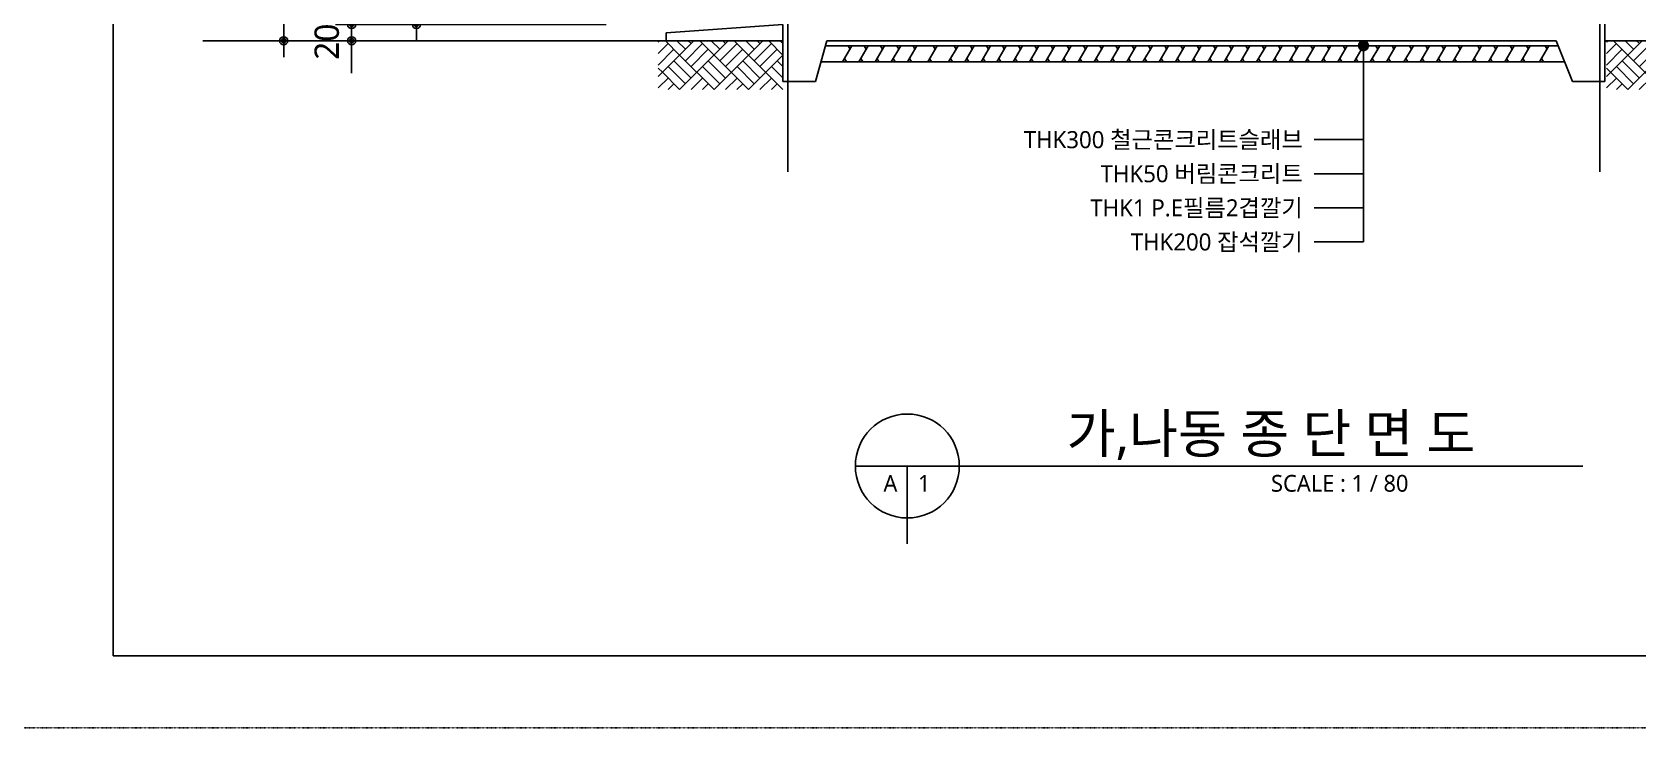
# Model space of a CAD drawing. Header units: millimetres. Extents: x 152133 to 471560, y 87068 to 132353.
# Drawn here: x 216614 to 236393, y 108018 to 116588 of the extents above; entities that cross this region are included whole.
import ezdxf
from ezdxf.enums import TextEntityAlignment as Align

# ---------------------------------------------------------------- set-up
doc = ezdxf.new("R2010")
doc.units = ezdxf.units.MM
doc.linetypes.add('CEN', pattern=[62, 60, -1, 0, -1])
doc.linetypes.add('DIVIDE2', pattern=[15.875, 6.35, -3.175, 0, -3.175, 0, -3.175])
for name, color, linetype in [('6FIN', 6, 'Continuous'), ('AS-PATT', 8, 'Continuous'), ('AZ-DIML', 7, 'Continuous'), ('AZ-PATT', 8, 'Continuous'), ('CEN', 1, 'CEN'), ('COL', 2, 'Continuous'), ('DIM', 7, 'Continuous'), ('JON', 4, 'DIVIDE2'), ('RXANNOT', 6, 'Continuous'), ('RXLEADER', 7, 'Continuous'), ('TIT', 2, 'Continuous'), ('폼', 7, 'Continuous')]:
    doc.layers.add(name, color=color, linetype=linetype)
doc.styles.add('돋움체', font='')
doc.styles.add('맑은고딕', font='malgun.ttf')
doc.styles.get('돋움체').set_extended_font_data('DotumChe')
doc.dimstyles.new('100', dxfattribs={"dimscale": 100, "dimtxt": 3, "dimasz": 2, "dimexe": 2, "dimexo": 5, "dimgap": 1.5, "dimtad": 1, "dimdec": 0, "dimzin": 1, "dimdsep": 46, "dimlunit": 6, "dimtxsty": '돋움체', "dimblk1": 'Z_DOT', "dimblk2": 'Z_DOT', "dimsah": 1, "dimcen": 2, "dimclrt": 3, "dimadec": 0, "dimazin": 0, "dimtfac": 1, "dimtdec": 0, "dimtix": 1, "dimtmove": 2, "dimatfit": 3, "dimldrblk": 'Z_DOT', "dimfxl": 1, "dimtolj": 1, "dimtzin": 1, "dimarcsym": 0})

# ---------------------------------------------------------------- blocks, each defined once
blk = doc.blocks.new('Z_DOT')
at = {"layer": 'DIM', "color": 0}
for p, q in [((0, -1), (0, 1)), ((-1, 0), (1, 0))]:
    blk.add_line(p, q, dxfattribs=at)
for radius in [0.25, 0.125]:
    blk.add_circle((0, 0), radius, dxfattribs=at)
blk = doc.blocks.new('*D53')
at = {"layer": 'AZ-DIML', "color": 0, "lineweight": -2, "transparency": 16777216}
for p, q in [((223686, 122681), (220350, 122681)), ((220550, 122481), (220550, 116881)), ((223686, 116681), (220350, 116681))]:
    blk.add_line(p, q, dxfattribs=at)
at = {"layer": 'Defpoints', "color": 0, "transparency": 16777216}
for p in [(224186, 122681), (220550, 116681), (224186, 116681)]:
    blk.add_point(p, dxfattribs=at)
at = {"layer": 'AZ-DIML', "color": 0, "linetype": 'ByBlock', "lineweight": -2, "transparency": 16777216, "xscale": 200, "yscale": 200, "zscale": 200}
for p, rotation in [((220550, 122681), 90), ((220550, 116681), 270)]:
    blk.add_blockref('Z_DOT', p, dxfattribs=dict(at, rotation=rotation))
at = {"layer": 'AZ-DIML', "color": 3, "transparency": 16777216, "insert": (220220, 119681), "char_height": 300, "attachment_point": 5, "rotation": 90, "style": '맑은고딕'}
blk.add_mtext('\\A1;6,000', dxfattribs=at)
blk = doc.blocks.new('*D54')
at = {"layer": 'AZ-DIML', "color": 0, "lineweight": -2, "transparency": 16777216}
for p, q in [((220550, 116881), (220550, 117081)), ((223686, 116681), (220350, 116681)), ((220550, 116681), (220550, 116481)), ((223807, 116481), (220350, 116481)), ((220550, 116281), (220550, 116081))]:
    blk.add_line(p, q, dxfattribs=at)
at = {"layer": 'Defpoints', "color": 0, "transparency": 16777216}
for p in [(224186, 116681), (220550, 116481), (224307, 116481)]:
    blk.add_point(p, dxfattribs=at)
at = {"layer": 'AZ-DIML', "color": 0, "linetype": 'ByBlock', "lineweight": -2, "transparency": 16777216, "xscale": 200, "yscale": 200, "zscale": 200}
for p, rotation in [((220550, 116681), 270), ((220550, 116481), 90)]:
    blk.add_blockref('Z_DOT', p, dxfattribs=dict(at, rotation=rotation))
at = {"layer": 'AZ-DIML', "color": 3, "transparency": 16777216, "insert": (220245, 116581), "char_height": 300, "attachment_point": 5, "rotation": 90, "style": '맑은고딕'}
blk.add_mtext('\\A1;200', dxfattribs=at)
blk = doc.blocks.new('*D55')
at = {"layer": 'AZ-DIML', "color": 0, "lineweight": -2, "transparency": 16777216}
for p, q in [((223686, 124181), (219513, 124181)), ((219713, 123981), (219713, 116681)), ((224384, 116481), (219513, 116481))]:
    blk.add_line(p, q, dxfattribs=at)
at = {"layer": 'Defpoints', "color": 0, "transparency": 16777216}
for p in [(224186, 124181), (219713, 116481), (224884, 116481)]:
    blk.add_point(p, dxfattribs=at)
at = {"layer": 'AZ-DIML', "color": 0, "linetype": 'ByBlock', "lineweight": -2, "transparency": 16777216, "xscale": 200, "yscale": 200, "zscale": 200}
for p, rotation in [((219713, 124181), 90), ((219713, 116481), 270)]:
    blk.add_blockref('Z_DOT', p, dxfattribs=dict(at, rotation=rotation))
at = {"layer": 'AZ-DIML', "color": 3, "transparency": 16777216, "insert": (219383, 120331), "char_height": 300, "attachment_point": 5, "rotation": 90, "style": '맑은고딕'}
blk.add_mtext('\\A1;7,700', dxfattribs=at)
blk = doc.blocks.new('*D68')
at = {"layer": 'AZ-DIML', "color": 0, "lineweight": -2, "transparency": 16777216}
for p, q in [((223687, 120681), (221148, 120681)), ((221348, 120481), (221348, 116881)), ((222989, 116681), (221148, 116681))]:
    blk.add_line(p, q, dxfattribs=at)
at = {"layer": 'Defpoints', "color": 0, "transparency": 16777216}
for p in [(224187, 120681), (221348, 116681), (223489, 116681)]:
    blk.add_point(p, dxfattribs=at)
at = {"layer": 'AZ-DIML', "color": 0, "linetype": 'ByBlock', "lineweight": -2, "transparency": 16777216, "xscale": 200, "yscale": 200, "zscale": 200}
for p, rotation in [((221348, 120681), 90), ((221348, 116681), 270)]:
    blk.add_blockref('Z_DOT', p, dxfattribs=dict(at, rotation=rotation))
at = {"layer": 'AZ-DIML', "color": 3, "transparency": 16777216, "insert": (221017, 118681), "char_height": 300, "attachment_point": 5, "rotation": 90, "style": '맑은고딕'}
blk.add_mtext('\\A1;4,000', dxfattribs=at)

msp = doc.modelspace()

# ---------------------------------------------------------------- hatches: boundary and pattern name
at = {"layer": 'AZ-PATT'}
h = msp.add_hatch(dxfattribs=at)
h.set_pattern_fill('TILE02', color=256, angle=45, style=0)
h.set_pattern_definition([(45, (225862.1, 115880.53), (-212.13, 212.13), [600, 0]), (45, (225579.25, 116163.37), (0, 424.264), [300, -300]), (45, (225508.54, 116234.08), (0, 424.264), [300, -300]), (135, (225862.1, 115880.53), (-212.13, -212.13), [600, 0]), (135, (225932.8, 115951.24), (-424.264, 3e-14), [300, -300]), (135, (226003.5, 116021.95), (-424.264, 3e-14), [300, -300])])
h.paths.add_polyline_path([(225862.1, 115880.5), (224325.2, 115880.5), (224325.2, 116480.5), (225862.1, 116480.5)])
h = msp.add_hatch(dxfattribs=at)
h.set_pattern_fill('TILE02', color=256, angle=45, style=0)
h.set_pattern_definition([(45, (237542.18, 115880.53), (-212.13, 212.13), [600, 0]), (45, (237259.34, 116163.37), (0, 424.264), [300, -300]), (45, (237188.63, 116234.08), (0, 424.264), [300, -300]), (135, (237542.18, 115880.53), (-212.13, -212.13), [600, 0]), (135, (237612.9, 115951.24), (-424.264, 3e-14), [300, -300]), (135, (237683.6, 116021.95), (-424.264, 3e-14), [300, -300])])
h.paths.add_polyline_path([(237542.2, 115880.5), (236005.3, 115880.5), (236005.3, 116480.5), (237542.2, 116480.5)])

# ---------------------------------------------------------------- linework, layer by layer
at = {"layer": '6FIN', "color": 8}
for p, q in [((226387.8, 116420.5), (235411.1, 116420.5)), ((226330.7, 116220.5), (235491.1, 116220.5))]:
    msp.add_line(p, q, dxfattribs=at)
at = {"layer": 'AS-PATT'}
for p, q in [((226597.3, 116220.5), (226712.8, 116420.5)), ((226664.8, 116420.5), (226688.8, 116379)), ((226797.3, 116220.5), (226912.8, 116420.5)), ((226864.8, 116420.5), (226888.8, 116379)), ((226997.3, 116220.5), (227112.8, 116420.5)), ((227064.8, 116420.5), (227088.8, 116379)), ((227197.3, 116220.5), (227312.8, 116420.5)), ((227264.8, 116420.5), (227288.8, 116379)), ((227397.3, 116220.5), (227512.8, 116420.5)), ((227464.8, 116420.5), (227488.8, 116379)), ((227645.6, 116220.5), (227761.1, 116420.5)), ((227713.1, 116420.5), (227737.1, 116379)), ((227903.4, 116220.5), (228018.9, 116420.5)), ((227970.9, 116420.5), (227994.9, 116379)), ((228103.4, 116220.5), (228218.9, 116420.5)), ((228170.9, 116420.5), (228194.9, 116379)), ((228303.4, 116220.5), (228418.9, 116420.5)), ((228370.9, 116420.5), (228394.9, 116379)), ((228497.9, 116220.5), (228613.3, 116420.5)), ((228565.3, 116420.5), (228589.3, 116379)), ((228697.9, 116220.5), (228813.3, 116420.5)), ((228765.3, 116420.5), (228789.3, 116379)), ((228897.9, 116220.5), (229013.3, 116420.5)), ((228965.3, 116420.5), (228989.3, 116379)), ((229097.3, 116220.5), (229212.8, 116420.5)), ((229164.8, 116420.5), (229188.8, 116379)), ((229297.3, 116220.5), (229412.8, 116420.5)), ((229364.8, 116420.5), (229388.8, 116379)), ((229497.3, 116220.5), (229612.8, 116420.5)), ((229564.8, 116420.5), (229588.8, 116379)), ((229697.3, 116220.5), (229812.8, 116420.5)), ((229764.8, 116420.5), (229788.8, 116379)), ((229897.3, 116220.5), (230012.8, 116420.5)), ((229964.8, 116420.5), (229988.8, 116379)), ((230097.3, 116220.5), (230212.8, 116420.5)), ((230164.8, 116420.5), (230188.8, 116379)), ((230297.3, 116220.5), (230412.8, 116420.5)), ((230364.8, 116420.5), (230388.8, 116379)), ((230497.3, 116220.5), (230612.8, 116420.5)), ((230564.8, 116420.5), (230588.8, 116379)), ((230697.3, 116220.5), (230812.8, 116420.5)), ((230764.8, 116420.5), (230788.8, 116379)), ((230897.3, 116220.5), (231012.8, 116420.5)), ((230964.8, 116420.5), (230988.8, 116379)), ((231097.3, 116220.5), (231212.8, 116420.5)), ((231164.8, 116420.5), (231188.8, 116379)), ((231297.3, 116220.5), (231412.8, 116420.5)), ((231364.8, 116420.5), (231388.8, 116379)), ((231497.3, 116220.5), (231612.8, 116420.5)), ((231564.8, 116420.5), (231588.8, 116379)), ((231697.3, 116220.5), (231812.8, 116420.5)), ((231764.8, 116420.5), (231788.8, 116379)), ((231897.3, 116220.5), (232012.8, 116420.5)), ((231964.8, 116420.5), (231988.8, 116379)), ((232097.3, 116220.5), (232212.8, 116420.5)), ((232164.8, 116420.5), (232188.8, 116379)), ((232297.3, 116220.5), (232412.8, 116420.5)), ((232364.8, 116420.5), (232388.8, 116379)), ((232497.3, 116220.5), (232612.8, 116420.5)), ((232564.8, 116420.5), (232588.8, 116379)), ((232697.3, 116220.5), (232812.8, 116420.5)), ((232764.8, 116420.5), (232788.8, 116379)), ((232897.3, 116220.5), (233012.8, 116420.5)), ((232964.8, 116420.5), (232988.8, 116379)), ((233097.3, 116220.5), (233212.8, 116420.5)), ((233164.8, 116420.5), (233188.8, 116379)), ((233297.3, 116220.5), (233412.8, 116420.5)), ((233364.8, 116420.5), (233388.8, 116379)), ((233512, 116220.5), (233627.4, 116420.5)), ((233579.4, 116420.5), (233603.4, 116379)), ((233712, 116220.5), (233827.4, 116420.5)), ((233779.4, 116420.5), (233803.4, 116379)), ((233912, 116220.5), (234027.4, 116420.5)), ((233979.4, 116420.5), (234003.4, 116379)), ((234112, 116220.5), (234227.4, 116420.5)), ((234179.4, 116420.5), (234203.4, 116379)), ((234352.2, 116220.5), (234467.7, 116420.5)), ((234419.7, 116420.5), (234443.7, 116379)), ((234552.2, 116220.5), (234667.7, 116420.5)), ((234619.7, 116420.5), (234643.7, 116379)), ((234752.2, 116220.5), (234867.7, 116420.5)), ((234819.7, 116420.5), (234843.7, 116379)), ((234952.2, 116220.5), (235067.7, 116420.5)), ((235019.7, 116420.5), (235043.7, 116379)), ((235182.2, 116220.5), (235297.7, 116420.5)), ((235249.7, 116420.5), (235273.7, 116379)), ((226645.3, 116220.5), (226621.3, 116262.1)), ((226845.3, 116220.5), (226821.3, 116262.1)), ((227045.3, 116220.5), (227021.3, 116262.1)), ((227245.3, 116220.5), (227221.3, 116262.1)), ((227445.3, 116220.5), (227421.3, 116262.1)), ((227693.6, 116220.5), (227669.6, 116262.1)), ((227951.4, 116220.5), (227927.4, 116262.1)), ((228151.4, 116220.5), (228127.4, 116262.1)), ((228351.4, 116220.5), (228327.4, 116262.1)), ((228545.9, 116220.5), (228521.9, 116262.1)), ((228745.9, 116220.5), (228721.9, 116262.1)), ((228945.9, 116220.5), (228921.9, 116262.1)), ((229145.3, 116220.5), (229121.3, 116262.1)), ((229345.3, 116220.5), (229321.3, 116262.1)), ((229545.3, 116220.5), (229521.3, 116262.1)), ((229745.3, 116220.5), (229721.3, 116262.1)), ((229945.3, 116220.5), (229921.3, 116262.1)), ((230145.3, 116220.5), (230121.3, 116262.1)), ((230345.3, 116220.5), (230321.3, 116262.1)), ((230545.3, 116220.5), (230521.3, 116262.1)), ((230745.3, 116220.5), (230721.3, 116262.1)), ((230945.3, 116220.5), (230921.3, 116262.1)), ((231145.3, 116220.5), (231121.3, 116262.1)), ((231345.3, 116220.5), (231321.3, 116262.1)), ((231545.3, 116220.5), (231521.3, 116262.1)), ((231745.3, 116220.5), (231721.3, 116262.1)), ((231945.3, 116220.5), (231921.3, 116262.1)), ((232145.3, 116220.5), (232121.3, 116262.1)), ((232345.3, 116220.5), (232321.3, 116262.1)), ((232545.3, 116220.5), (232521.3, 116262.1)), ((232745.3, 116220.5), (232721.3, 116262.1)), ((232945.3, 116220.5), (232921.3, 116262.1)), ((233145.3, 116220.5), (233121.3, 116262.1)), ((233345.3, 116220.5), (233321.3, 116262.1)), ((233560, 116220.5), (233536, 116262.1)), ((233760, 116220.5), (233736, 116262.1)), ((233960, 116220.5), (233936, 116262.1)), ((234160, 116220.5), (234136, 116262.1)), ((234400.2, 116220.5), (234376.2, 116262.1)), ((234600.2, 116220.5), (234576.2, 116262.1)), ((234800.2, 116220.5), (234776.2, 116262.1)), ((235000.2, 116220.5), (234976.2, 116262.1)), ((235230.2, 116220.5), (235206.2, 116262.1))]:
    msp.add_line(p, q, dxfattribs=at)
at = {"layer": 'CEN', "color": 1, "linetype": 'CEN'}
for p, q in [((225924.1, 124967.8), (225924.1, 114865.7)), ((235924.1, 124967.8), (235924.1, 114865.7))]:
    msp.add_line(p, q, dxfattribs=at)
at = {"layer": 'COL'}
for p, q in [((235987.1, 115980.5), (235987.1, 117680.5)), ((225862.1, 116680.5), (224424.1, 116578.5)), ((224424.1, 116578.5), (224424.1, 116480.5)), ((225862.1, 115980.5), (225862.1, 116680.5)), ((218718.4, 116480.5), (225862.1, 116480.5)), ((226262.1, 115980.5), (226404.9, 116480.5)), ((226404.9, 116480.5), (235387.1, 116480.5)), ((235387.1, 116480.5), (235587.1, 115980.5)), ((235987.1, 116480.5), (243025.4, 116480.5)), ((225862.1, 115980.5), (226262.1, 115980.5)), ((235587.1, 115980.5), (235987.1, 115980.5))]:
    msp.add_line(p, q, dxfattribs=at)
at = {"layer": 'JON'}
msp.add_line((249474.8, 108018), (215616.8, 108018), dxfattribs=at)
at = {"layer": 'RXLEADER'}
for p, q in [((233012.8, 115263.3), (233012.8, 114003.3)), ((232405.1, 114843.3), (233012.8, 114843.3)), ((232405.1, 114423.3), (233012.8, 114423.3)), ((232405.1, 114003.3), (233012.8, 114003.3))]:
    msp.add_line(p, q, dxfattribs=at)
msp.add_lwpolyline([(233012.8, 116350.5), (233012.8, 115263.3), (232405.1, 115263.3)], dxfattribs=at)
at = {"layer": 'RXLEADER', "const_width": 70}
msp.add_lwpolyline([(233012.8, 116455.5, 1), (233012.8, 116385.5, 1)], format="xyb", close=True, dxfattribs=at)
at = {"layer": 'TIT', "color": 2}
for p, q in [((226754.4, 111243.5), (228034.4, 111243.5)), ((227394.4, 111243.5), (227394.4, 110283.5)), ((228034.4, 111243.5), (235714.4, 111243.5))]:
    msp.add_line(p, q, dxfattribs=at)
msp.add_circle((227394.4, 111243.5), 640, dxfattribs=at)
at = {"layer": '폼', "color": 8}
for p, q in [((217612, 108904.8), (217612, 131073.7)), ((248285.7, 108904.8), (217612, 108904.8))]:
    msp.add_line(p, q, dxfattribs=at)

# ---------------------------------------------------------------- texts
at = {"layer": 'RXANNOT', "color": 3, "style": '맑은고딕'}
for s, p in [('THK300 철근콘크리트슬래브', (232265.1, 115263.3)), ('THK50 버림콘크리트', (232265.1, 114843.3)), ('THK1 P.E필름2겹깔기', (232265.1, 114423.3)), ('THK200 잡석깔기', (232265.1, 114003.3))]:
    msp.add_text(s, height=210, dxfattribs=at).set_placement(p, align=Align.MIDDLE_RIGHT)
at = {"layer": 'TIT', "color": 2, "style": '맑은고딕'}
msp.add_text('가,나동 종 단 면 도', height=480, dxfattribs=at).set_placement((231874.4, 111403.5), align=Align.CENTER)
for s, p in [('A', (227186.4, 111030.2)), ('1', (227602.4, 111030.2))]:
    msp.add_text(s, height=206.4, dxfattribs=at).set_placement(p, align=Align.MIDDLE_CENTER)
msp.add_text('SCALE : 1 / 80', height=206.4, dxfattribs=at).set_placement((231874.4, 111030.2), align=Align.MIDDLE_LEFT)

# ---------------------------------------------------------------- dimensions: what is measured, and where the dimension line sits
at = {"layer": 'AZ-DIML'}
for base, p1, p2, picture, middle in [((219713.2, 116480.5), (224186.3, 124180.5), (224884.1, 116480.5), '*D55', (219383, 120330.5)), ((220550.2, 116680.5), (224186.3, 122680.5), (224186.3, 116680.5), '*D53', (220220, 119680.5)), ((221347.6, 116680.5), (224187, 120680.5), (223488.9, 116680.5), '*D68', (221017.4, 118680.5)), ((220550.2, 116480.5), (224186.3, 116680.5), (224307, 116480.5), '*D54', (220245.2, 116580.5))]:
    dim = msp.add_linear_dim(base=base, p1=p1, p2=p2, angle=90, dimstyle='100', override={"dimtxsty": '맑은고딕', "dimldrblk": 'Z_DOT'}, dxfattribs=at)
    dim.commit()
    dim.dimension.update_dxf_attribs({"geometry": picture, "text_midpoint": middle})

doc.saveas('drawing.dxf')
